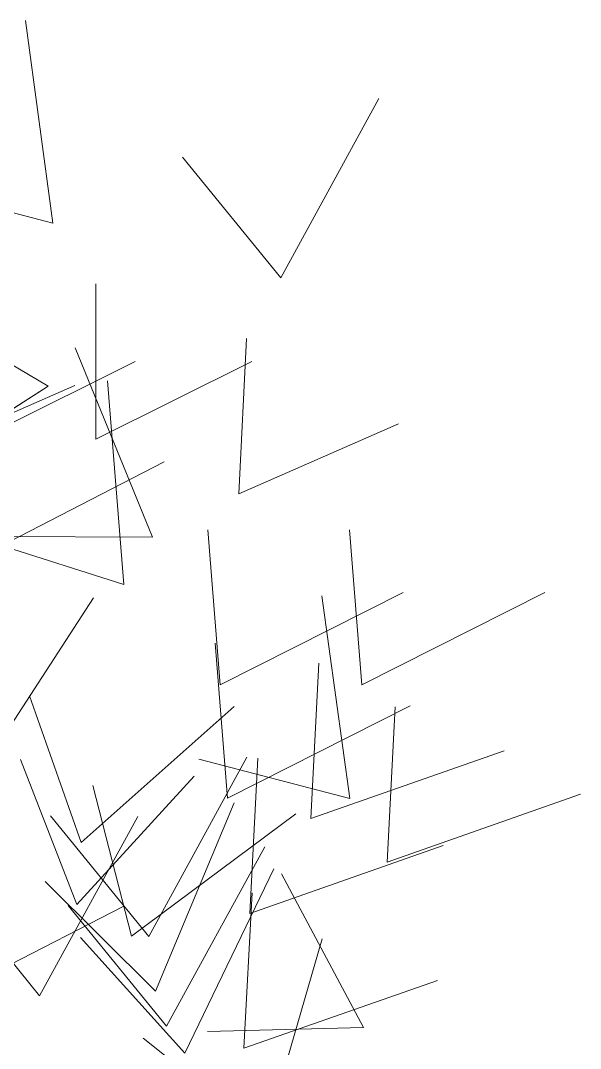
# Model space of a CAD drawing. Extents: x -188 to -80, y -94 to -51.
# Drawn here: x -174.76 to -171.88, y -70.82 to -65.53 of the extents above; entities that cross this region are included whole.
import ezdxf

# ---------------------------------------------------------------- set-up
doc = ezdxf.new("R2010")
doc.units = 0
doc.header["$LTSCALE"] = 96
doc.header["$MEASUREMENT"] = 0
doc.layers.add('A-FURN-MAIN-0', color=96, linetype='Continuous', lineweight=5)
doc.layers.add('A-FURN-MAIN-1', color=94, linetype='Continuous', lineweight=5)

msp = doc.modelspace()

# ---------------------------------------------------------------- linework, layer by layer
at = {"layer": 'A-FURN-MAIN-0', "invisible_edges": 8}
for points in [[(-175.3664, -66.3681, 9.3792), (-174.5897, -66.5709, 9.3792), (-174.7309, -65.5293, 8.8)], [(-174.7309, -65.5293, 8.8), (-174.5897, -66.5709, 9.3792), (-175.3664, -66.3681, 9.3792)], [(-175.3664, -66.3681, 9.3792), (-174.5897, -66.5709, 9.3792), (-174.7309, -65.5293, 8.8)], [(-174.7309, -65.5293, 8.8), (-174.5897, -66.5709, 9.3792), (-175.3664, -66.3681, 9.3792)], [(-172.9125, -65.9305, 9.4436), (-173.4175, -66.8532, 10.0228), (-173.9231, -66.2316, 10.0228)], [(-173.9231, -66.2316, 10.0228), (-173.4175, -66.8532, 10.0228), (-172.9125, -65.9305, 9.4436)], [(-172.9125, -65.9305, 9.4436), (-173.4175, -66.8532, 10.0228), (-173.9231, -66.2316, 10.0228)], [(-173.9231, -66.2316, 10.0228), (-173.4175, -66.8532, 10.0228), (-172.9125, -65.9305, 9.4436)], [(-174.969, -66.883, 6), (-174.969, -67.683, 6), (-174.1661, -67.283, 5.2)], [(-174.1661, -67.283, 5.2), (-174.969, -67.683, 6), (-174.969, -66.883, 6)], [(-174.969, -66.883, 6), (-174.969, -67.683, 6), (-174.1661, -67.283, 5.2)], [(-174.1661, -67.283, 5.2), (-174.969, -67.683, 6), (-174.969, -66.883, 6)], [(-174.3687, -66.883, 12.4), (-174.3687, -67.683, 12.4), (-173.5658, -67.283, 11.6)], [(-173.5658, -67.283, 11.6), (-174.3687, -67.683, 12.4), (-174.3687, -66.883, 12.4)], [(-174.3687, -66.883, 12.4), (-174.3687, -67.683, 12.4), (-173.5658, -67.283, 11.6)], [(-173.5658, -67.283, 11.6), (-174.3687, -67.683, 12.4), (-174.3687, -66.883, 12.4)], [(-174.8805, -68.1842, 10.6439), (-174.0776, -68.1868, 10.6439), (-174.4759, -67.2136, 10.0647)], [(-174.4759, -67.2136, 10.0647), (-174.0776, -68.1868, 10.6439), (-174.8805, -68.1842, 10.6439)], [(-174.8805, -68.1842, 10.6439), (-174.0776, -68.1868, 10.6439), (-174.4759, -67.2136, 10.0647)], [(-174.4759, -67.2136, 10.0647), (-174.0776, -68.1868, 10.6439), (-174.8805, -68.1842, 10.6439)], [(-173.7919, -68.1491, 8.4027), (-173.7287, -68.9466, 8.4027), (-172.7879, -68.4714, 7.8235)], [(-172.7879, -68.4714, 7.8235), (-173.7287, -68.9466, 8.4027), (-173.7919, -68.1491, 8.4027)], [(-173.7919, -68.1491, 8.4027), (-173.7287, -68.9466, 8.4027), (-172.7879, -68.4714, 7.8235)], [(-172.7879, -68.4714, 7.8235), (-173.7287, -68.9466, 8.4027), (-173.7919, -68.1491, 8.4027)], [(-173.0628, -68.1491, 6.6145), (-172.9996, -68.9466, 6.6145), (-172.0588, -68.4714, 6.0354)], [(-172.0588, -68.4714, 6.0354), (-172.9996, -68.9466, 6.6145), (-173.0628, -68.1491, 6.6145)], [(-173.0628, -68.1491, 8.1792), (-172.9996, -68.9466, 8.1792), (-172.0588, -68.4714, 7.6)], [(-172.0588, -68.4714, 7.6), (-172.9996, -68.9466, 8.1792), (-173.0628, -68.1491, 8.1792)], [(-173.0628, -68.1491, 6.6145), (-172.9996, -68.9466, 6.6145), (-172.0588, -68.4714, 6.0354)], [(-172.0588, -68.4714, 6.0354), (-172.9996, -68.9466, 6.6145), (-173.0628, -68.1491, 6.6145)], [(-173.0628, -68.1491, 8.1792), (-172.9996, -68.9466, 8.1792), (-172.0588, -68.4714, 7.6)], [(-172.0588, -68.4714, 7.6), (-172.9996, -68.9466, 8.1792), (-173.0628, -68.1491, 8.1792)], [(-173.7546, -68.732, 4.9363), (-173.6915, -69.5295, 4.9363), (-172.7506, -69.0543, 4.3571)], [(-172.7506, -69.0543, 4.3571), (-173.6915, -69.5295, 4.9363), (-173.7546, -68.732, 4.9363)], [(-173.7546, -68.732, 4.9363), (-173.6915, -69.5295, 4.9363), (-172.7506, -69.0543, 4.3571)], [(-172.7506, -69.0543, 4.3571), (-173.6915, -69.5295, 4.9363), (-173.7546, -68.732, 4.9363)], [(-173.2207, -68.8358, 8.6262), (-173.2629, -69.6347, 8.6262), (-172.2677, -69.2862, 8.047)], [(-172.2677, -69.2862, 8.047), (-173.2629, -69.6347, 8.6262), (-173.2207, -68.8358, 8.6262)], [(-173.2207, -68.8358, 8.6262), (-173.2629, -69.6347, 8.6262), (-172.2677, -69.2862, 8.047)], [(-172.2677, -69.2862, 8.047), (-173.2629, -69.6347, 8.6262), (-173.2207, -68.8358, 8.6262)], [(-174.7101, -69.0031, 6.4416), (-174.4438, -69.7579, 6.4416), (-173.6567, -69.0581, 5.8625)], [(-173.6567, -69.0581, 5.8625), (-174.4438, -69.7579, 6.4416), (-174.7101, -69.0031, 6.4416)], [(-174.7101, -69.0031, 6.4416), (-174.4438, -69.7579, 6.4416), (-173.6567, -69.0581, 5.8625)], [(-173.6567, -69.0581, 5.8625), (-174.4438, -69.7579, 6.4416), (-174.7101, -69.0031, 6.4416)], [(-172.8281, -69.0593, 5.7205), (-172.8703, -69.8582, 5.7205), (-171.8751, -69.5098, 5.1413)], [(-171.8751, -69.5098, 5.1413), (-172.8703, -69.8582, 5.7205), (-172.8281, -69.0593, 5.7205)], [(-172.8281, -69.0593, 5.7205), (-172.8703, -69.8582, 5.7205), (-171.8751, -69.5098, 5.1413)], [(-171.8751, -69.5098, 5.1413), (-172.8703, -69.8582, 5.7205), (-172.8281, -69.0593, 5.7205)], [(-174.6018, -69.62, 8.4204), (-174.0963, -70.2415, 8.4204), (-173.5913, -69.3188, 7.8412)], [(-173.5913, -69.3188, 7.8412), (-174.0963, -70.2415, 8.4204), (-174.6018, -69.62, 8.4204)], [(-174.6018, -69.62, 8.4204), (-174.0963, -70.2415, 8.4204), (-173.5913, -69.3188, 7.8412)], [(-173.5913, -69.3188, 7.8412), (-174.0963, -70.2415, 8.4204), (-174.6018, -69.62, 8.4204)], [(-173.5345, -69.3234, 7.6185), (-173.5767, -70.1223, 7.6185), (-172.5815, -69.7739, 7.0394)], [(-172.5815, -69.7739, 7.0394), (-173.5767, -70.1223, 7.6185), (-173.5345, -69.3234, 7.6185)], [(-173.5345, -69.3234, 7.6185), (-173.5767, -70.1223, 7.6185), (-172.5815, -69.7739, 7.0394)], [(-172.5815, -69.7739, 7.0394), (-173.5767, -70.1223, 7.6185), (-173.5345, -69.3234, 7.6185)], [(-174.6302, -69.9578, 6.5792), (-174.0621, -70.5231, 6.5792), (-173.6569, -69.5528, 6)], [(-173.6569, -69.5528, 6), (-174.0621, -70.5231, 6.5792), (-174.6302, -69.9578, 6.5792)], [(-174.6302, -69.9578, 6.5792), (-174.0621, -70.5231, 6.5792), (-173.6569, -69.5528, 6)], [(-173.6569, -69.5528, 6), (-174.0621, -70.5231, 6.5792), (-174.6302, -69.9578, 6.5792)], [(-175.1636, -69.9247, 7.7792), (-174.658, -70.5462, 7.7792), (-174.153, -69.6235, 7.2)], [(-174.153, -69.6235, 7.2), (-174.658, -70.5462, 7.7792), (-175.1636, -69.9247, 7.7792)], [(-175.1636, -69.9247, 7.7792), (-174.658, -70.5462, 7.7792), (-174.153, -69.6235, 7.2)], [(-174.153, -69.6235, 7.2), (-174.658, -70.5462, 7.7792), (-175.1636, -69.9247, 7.7792)], [(-174.5105, -70.0818, 9.5468), (-174.005, -70.7033, 9.5468), (-173.4999, -69.7806, 8.9676)], [(-173.4999, -69.7806, 8.9676), (-174.005, -70.7033, 9.5468), (-174.5105, -70.0818, 9.5468)], [(-174.5105, -70.0818, 9.5468), (-174.005, -70.7033, 9.5468), (-173.4999, -69.7806, 8.9676)], [(-173.4999, -69.7806, 8.9676), (-174.005, -70.7033, 9.5468), (-174.5105, -70.0818, 9.5468)], [(-173.7937, -70.7293, 7.6), (-172.991, -70.7088, 7.6), (-173.4129, -69.9193, 6.8)], [(-173.4129, -69.9193, 6.8), (-172.991, -70.7088, 7.6), (-173.7937, -70.7293, 7.6)], [(-173.7937, -70.7293, 7.6), (-172.991, -70.7088, 7.6), (-173.4129, -69.9193, 6.8)], [(-173.4129, -69.9193, 6.8), (-172.991, -70.7088, 7.6), (-173.7937, -70.7293, 7.6)], [(-172.6115, -70.4676, 10.2208), (-173.6067, -70.8161, 10.8), (-173.5645, -70.0172, 10.8)], [(-173.5645, -70.0172, 10.8), (-173.6067, -70.8161, 10.8), (-172.6115, -70.4676, 10.2208)], [(-172.6115, -70.4676, 10.2208), (-173.6067, -70.8161, 10.8), (-173.5645, -70.0172, 10.8)], [(-173.5645, -70.0172, 10.8), (-173.6067, -70.8161, 10.8), (-172.6115, -70.4676, 10.2208)]]:
    msp.add_3dface(points, dxfattribs=at)
at = {"layer": 'A-FURN-MAIN-1', "invisible_edges": 8}
for points in [[(-175.3851, -66.9528, 6.8), (-174.6135, -67.4099, 7.6), (-175.2892, -67.8421, 7.6)], [(-175.2892, -67.8421, 7.6), (-174.6135, -67.4099, 7.6), (-175.3851, -66.9528, 6.8)], [(-175.3851, -66.9528, 6.8), (-174.6135, -67.4099, 7.6), (-175.2892, -67.8421, 7.6)], [(-175.2892, -67.8421, 7.6), (-174.6135, -67.4099, 7.6), (-175.3851, -66.9528, 6.8)], [(-174.4762, -67.4069, 5.2), (-175.2979, -67.767, 6), (-175.2584, -66.968, 6)], [(-175.2584, -66.968, 6), (-175.2979, -67.767, 6), (-174.4762, -67.4069, 5.2)], [(-174.4762, -67.4069, 5.2), (-175.2979, -67.767, 6), (-175.2584, -66.968, 6)], [(-175.2584, -66.968, 6), (-175.2979, -67.767, 6), (-174.4762, -67.4069, 5.2)], [(-172.8111, -67.604, 4.3915), (-173.6328, -67.9641, 5.1915), (-173.5932, -67.1651, 5.1915)], [(-173.5932, -67.1651, 5.1915), (-173.6328, -67.9641, 5.1915), (-172.8111, -67.604, 4.3915)], [(-172.8111, -67.604, 4.3915), (-173.6328, -67.9641, 5.1915), (-173.5932, -67.1651, 5.1915)], [(-173.5932, -67.1651, 5.1915), (-173.6328, -67.9641, 5.1915), (-172.8111, -67.604, 4.3915)], [(-174.309, -67.3834, 8.8), (-174.2242, -68.431, 9.3792), (-174.9888, -68.187, 9.3792)], [(-174.9888, -68.187, 9.3792), (-174.2242, -68.431, 9.3792), (-174.309, -67.3834, 8.8)], [(-174.309, -67.3834, 8.8), (-174.2242, -68.431, 9.3792), (-174.9888, -68.187, 9.3792)], [(-174.9888, -68.187, 9.3792), (-174.2242, -68.431, 9.3792), (-174.309, -67.3834, 8.8)], [(-174.0163, -67.7999, 4.4092), (-174.9534, -68.2824, 4.9883), (-175.0228, -67.4854, 4.9883)], [(-175.0228, -67.4854, 4.9883), (-174.9534, -68.2824, 4.9883), (-174.0163, -67.7999, 4.4092)], [(-174.0163, -67.7999, 4.4092), (-174.9534, -68.2824, 4.9883), (-175.0228, -67.4854, 4.9883)], [(-175.0228, -67.4854, 4.9883), (-174.9534, -68.2824, 4.9883), (-174.0163, -67.7999, 4.4092)], [(-174.3813, -68.4984, 6), (-174.8689, -69.2495, 6.8), (-175.2769, -68.5604, 6.8)], [(-175.2769, -68.5604, 6.8), (-174.8689, -69.2495, 6.8), (-174.3813, -68.4984, 6)], [(-174.3813, -68.4984, 6), (-174.8689, -69.2495, 6.8), (-175.2769, -68.5604, 6.8)], [(-175.2769, -68.5604, 6.8), (-174.8689, -69.2495, 6.8), (-174.3813, -68.4984, 6)], [(-173.2053, -68.4893, 4.4767), (-173.0626, -69.5306, 5.0559), (-173.8396, -69.329, 5.0559)], [(-173.8396, -69.329, 5.0559), (-173.0626, -69.5306, 5.0559), (-173.2053, -68.4893, 4.4767)], [(-173.2053, -68.4893, 4.4767), (-173.0626, -69.5306, 5.0559), (-173.8396, -69.329, 5.0559)], [(-173.8396, -69.329, 5.0559), (-173.0626, -69.5306, 5.0559), (-173.2053, -68.4893, 4.4767)], [(-173.8624, -69.416, 6), (-174.4668, -70.0773, 6.8), (-174.756, -69.331, 6.8)], [(-174.756, -69.331, 6.8), (-174.4668, -70.0773, 6.8), (-173.8624, -69.416, 6)], [(-173.8624, -69.416, 6), (-174.4668, -70.0773, 6.8), (-174.756, -69.331, 6.8)], [(-174.756, -69.331, 6.8), (-174.4668, -70.0773, 6.8), (-173.8624, -69.416, 6)], [(-173.3398, -69.6097, 5.8625), (-174.1849, -70.2387, 6.4416), (-174.3844, -69.4638, 6.4416)], [(-174.3844, -69.4638, 6.4416), (-174.1849, -70.2387, 6.4416), (-173.3398, -69.6097, 5.8625)], [(-173.3398, -69.6097, 5.8625), (-174.1849, -70.2387, 6.4416), (-174.3844, -69.4638, 6.4416)], [(-174.3844, -69.4638, 6.4416), (-174.1849, -70.2387, 6.4416), (-173.3398, -69.6097, 5.8625)], [(-174.2247, -70.085, 5.8625), (-175.1618, -70.5676, 6.4416), (-175.2312, -69.7706, 6.4416)], [(-175.2312, -69.7706, 6.4416), (-175.1618, -70.5676, 6.4416), (-174.2247, -70.085, 5.8625)], [(-174.2247, -70.085, 5.8625), (-175.1618, -70.5676, 6.4416), (-175.2312, -69.7706, 6.4416)], [(-175.2312, -69.7706, 6.4416), (-175.1618, -70.5676, 6.4416), (-174.2247, -70.085, 5.8625)], [(-173.4532, -69.8938, 6), (-173.91, -70.8411, 6.5792), (-174.447, -70.2463, 6.5792)], [(-174.447, -70.2463, 6.5792), (-173.91, -70.8411, 6.5792), (-173.4532, -69.8938, 6)], [(-173.4532, -69.8938, 6), (-173.91, -70.8411, 6.5792), (-174.447, -70.2463, 6.5792)], [(-174.447, -70.2463, 6.5792), (-173.91, -70.8411, 6.5792), (-173.4532, -69.8938, 6)], [(-173.2035, -70.2536, 9.953), (-173.497, -71.2631, 10.5321), (-174.1251, -70.7648, 10.5321)], [(-174.1251, -70.7648, 10.5321), (-173.497, -71.2631, 10.5321), (-173.2035, -70.2536, 9.953)], [(-173.2035, -70.2536, 9.953), (-173.497, -71.2631, 10.5321), (-174.1251, -70.7648, 10.5321)], [(-174.1251, -70.7648, 10.5321), (-173.497, -71.2631, 10.5321), (-173.2035, -70.2536, 9.953)]]:
    msp.add_3dface(points, dxfattribs=at)

doc.saveas('drawing.dxf')
